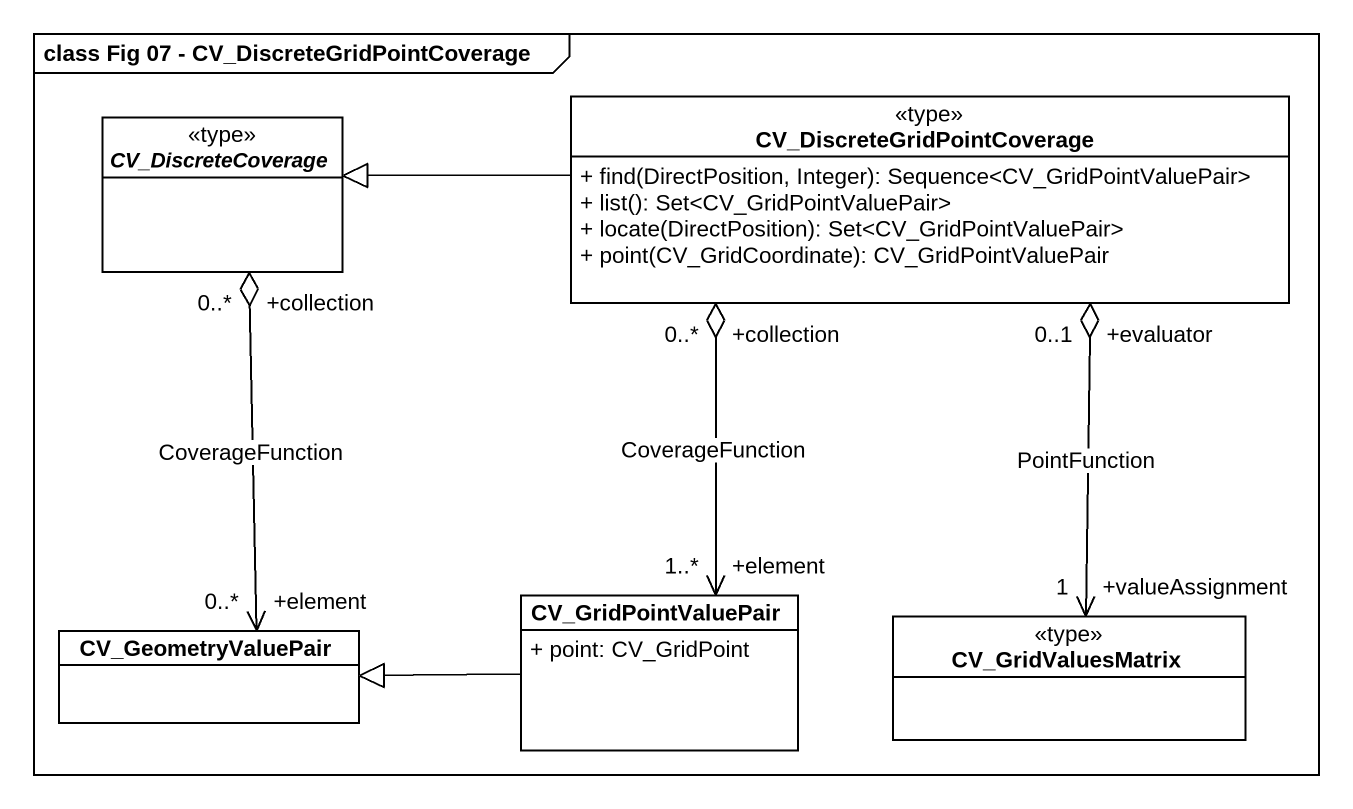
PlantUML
@startuml
mainframe class Fig 07 - CV_DiscreteGridPointCoverage
hide circle
hide empty members
skinparam classAttributeIconSize 0
abstract class CV_DiscreteCoverage <<type>>
class CV_DiscreteGridPointCoverage <<type>> {
  + find(DirectPosition, Integer): Sequence<CV_GridPointValuePair>
  + list(): Set<CV_GridPointValuePair>
  + locate(DirectPosition): Set<CV_GridPointValuePair>
  + point(CV_GridCoordinate): CV_GridPointValuePair
}
class CV_GeometryValuePair
class CV_GridPointValuePair {
  + point: CV_GridPoint
}
class CV_GridValuesMatrix <<type>>
CV_DiscreteGridPointCoverage -left-|> CV_DiscreteCoverage
CV_DiscreteGridPointCoverage "+collection\n0..*" o--> "+element\n1..*" CV_GridPointValuePair : CoverageFunction
CV_DiscreteGridPointCoverage "+evaluator\n0..1" o--> "+valueAssignment\n1" CV_GridValuesMatrix : PointFunction
CV_GeometryValuePair "+element\n0..*" <-up-o "+collection\n0..*" CV_DiscreteCoverage : CoverageFunction
CV_GridPointValuePair -left-|> CV_GeometryValuePair
@enduml
